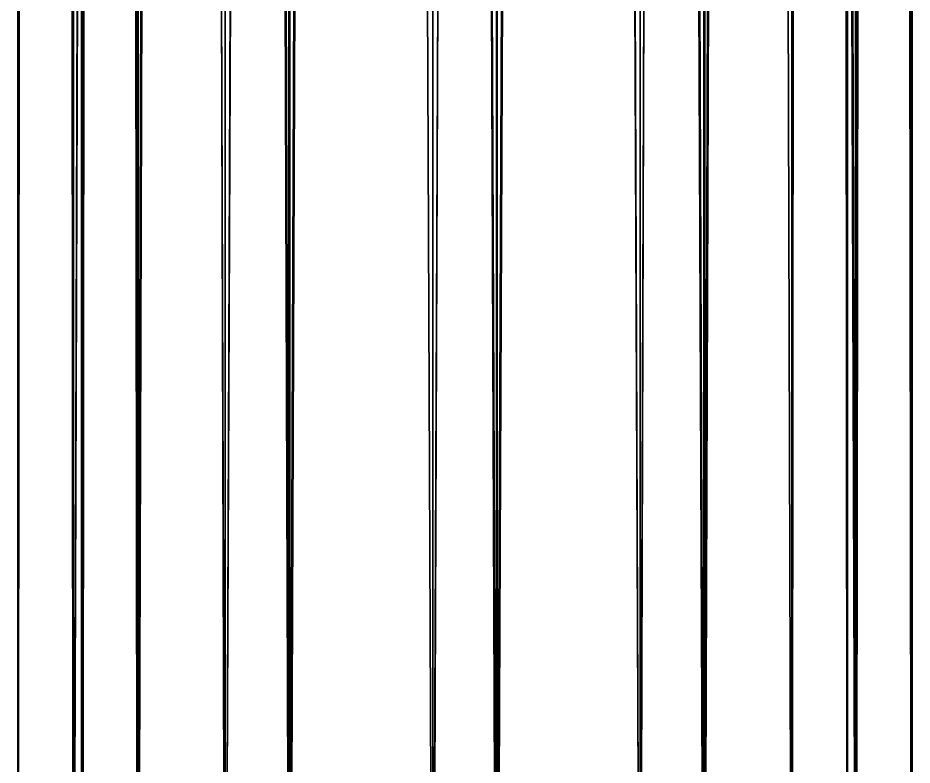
# Model space of a CAD drawing. Extents: x 16.4 to 23.5, y 1.1 to 14.
# Drawn here: x 16.99702 to 17.01858, y 4.91251 to 4.93053 of the extents above; entities that cross this region are included whole.
import ezdxf

# ---------------------------------------------------------------- set-up
doc = ezdxf.new("R2010")
doc.units = 0
doc.header["$LTSCALE"] = 0.5
doc.layers.get('0').update_dxf_attribs({"linetype": 'CONTINUOUS'})

msp = doc.modelspace()

# ---------------------------------------------------------------- meshes
at = {"color": 30, "linetype": 'CONTINUOUS'}
mesh = msp.add_polyface(dxfattribs=at)
corners = [(17.018557, 4.90211, 2.5), (17.017218, 4.90211, 2.495), (17.013557, 4.90211, 2.49134), (17.008557, 4.90211, 2.49), (17.003557, 4.90211, 2.49134), (16.999897, 4.90211, 2.495), (16.998557, 4.90211, 2.5), (16.999897, 4.90211, 2.505), (17.003557, 4.90211, 2.50866), (17.008557, 4.90211, 2.51), (17.013557, 4.90211, 2.50866), (17.017218, 4.90211, 2.505), (17.018557, 6.10211, 2.5), (17.017218, 6.10211, 2.495), (17.013557, 6.10211, 2.49134), (17.008557, 6.10211, 2.49), (17.003557, 6.10211, 2.49134), (16.999897, 6.10211, 2.495), (16.998557, 6.10211, 2.5), (16.999897, 6.10211, 2.505), (17.003557, 6.10211, 2.50866), (17.008557, 6.10211, 2.51), (17.013557, 6.10211, 2.50866), (17.017218, 6.10211, 2.505), (17.008557, 4.90211, 2.5), (17.008557, 6.10211, 2.5)]
mesh.append_faces([[corners[k] for k in face] for face in [(0, 1, 12), (1, 13, 12), (1, 2, 13), (2, 14, 13), (2, 3, 14), (3, 15, 14), (3, 4, 15), (4, 16, 15), (4, 5, 16), (5, 17, 16), (5, 6, 17), (6, 18, 17), (6, 7, 18), (7, 19, 18), (7, 8, 19), (8, 20, 19), (8, 9, 20), (9, 21, 20), (9, 10, 21), (10, 22, 21), (10, 11, 22), (11, 23, 22), (11, 0, 23), (0, 12, 23), (24, 1, 0), (24, 2, 1), (24, 3, 2), (24, 4, 3), (24, 5, 4), (24, 6, 5), (24, 7, 6), (24, 8, 7), (24, 9, 8), (24, 10, 9), (24, 11, 10), (24, 0, 11), (25, 12, 13), (25, 13, 14), (25, 14, 15), (25, 15, 16), (25, 16, 17), (25, 17, 18), (25, 18, 19), (25, 19, 20), (25, 20, 21), (25, 21, 22), (25, 22, 23), (25, 23, 12)]], dxfattribs={"color": 30})
mesh = msp.add_polyface(dxfattribs=at)
corners = [(17.017021, 4.902, 10.3), (17.015682, 4.902, 10.295), (17.012021, 4.902, 10.29134), (17.007021, 4.902, 10.29), (17.002021, 4.902, 10.29134), (16.998361, 4.902, 10.295), (16.997021, 4.902, 10.3), (16.998361, 4.902, 10.305), (17.002021, 4.902, 10.30866), (17.007021, 4.902, 10.31), (17.012021, 4.902, 10.30866), (17.015682, 4.902, 10.305), (17.017021, 6.102, 10.3), (17.015682, 6.102, 10.295), (17.012021, 6.102, 10.29134), (17.007021, 6.102, 10.29), (17.002021, 6.102, 10.29134), (16.998361, 6.102, 10.295), (16.997021, 6.102, 10.3), (16.998361, 6.102, 10.305), (17.002021, 6.102, 10.30866), (17.007021, 6.102, 10.31), (17.012021, 6.102, 10.30866), (17.015682, 6.102, 10.305), (17.007021, 4.902, 10.3), (17.007021, 6.102, 10.3)]
mesh.append_faces([[corners[k] for k in face] for face in [(0, 1, 12), (1, 13, 12), (1, 2, 13), (2, 14, 13), (2, 3, 14), (3, 15, 14), (3, 4, 15), (4, 16, 15), (4, 5, 16), (5, 17, 16), (5, 6, 17), (6, 18, 17), (6, 7, 18), (7, 19, 18), (7, 8, 19), (8, 20, 19), (8, 9, 20), (9, 21, 20), (9, 10, 21), (10, 22, 21), (10, 11, 22), (11, 23, 22), (11, 0, 23), (0, 12, 23), (24, 1, 0), (24, 2, 1), (24, 3, 2), (24, 4, 3), (24, 5, 4), (24, 6, 5), (24, 7, 6), (24, 8, 7), (24, 9, 8), (24, 10, 9), (24, 11, 10), (24, 0, 11), (25, 12, 13), (25, 13, 14), (25, 14, 15), (25, 15, 16), (25, 16, 17), (25, 17, 18), (25, 18, 19), (25, 19, 20), (25, 20, 21), (25, 21, 22), (25, 22, 23), (25, 23, 12)]], dxfattribs={"color": 30})
mesh = msp.add_polyface(dxfattribs=at)
corners = [(17.01858, 4.902, 12.9), (17.01724, 4.902, 12.895), (17.01358, 4.902, 12.89134), (17.00858, 4.902, 12.89), (17.00358, 4.902, 12.89134), (16.99992, 4.902, 12.895), (16.99858, 4.902, 12.9), (16.99992, 4.902, 12.905), (17.00358, 4.902, 12.90866), (17.00858, 4.902, 12.91), (17.01358, 4.902, 12.90866), (17.01724, 4.902, 12.905), (17.01858, 6.102, 12.9), (17.01724, 6.102, 12.895), (17.01358, 6.102, 12.89134), (17.00858, 6.102, 12.89), (17.00358, 6.102, 12.89134), (16.99992, 6.102, 12.895), (16.99858, 6.102, 12.9), (16.99992, 6.102, 12.905), (17.00358, 6.102, 12.90866), (17.00858, 6.102, 12.91), (17.01358, 6.102, 12.90866), (17.01724, 6.102, 12.905), (17.00858, 4.902, 12.9), (17.00858, 6.102, 12.9)]
mesh.append_faces([[corners[k] for k in face] for face in [(0, 1, 12), (1, 13, 12), (1, 2, 13), (2, 14, 13), (2, 3, 14), (3, 15, 14), (3, 4, 15), (4, 16, 15), (4, 5, 16), (5, 17, 16), (5, 6, 17), (6, 18, 17), (6, 7, 18), (7, 19, 18), (7, 8, 19), (8, 20, 19), (8, 9, 20), (9, 21, 20), (9, 10, 21), (10, 22, 21), (10, 11, 22), (11, 23, 22), (11, 0, 23), (0, 12, 23), (24, 1, 0), (24, 2, 1), (24, 3, 2), (24, 4, 3), (24, 5, 4), (24, 6, 5), (24, 7, 6), (24, 8, 7), (24, 9, 8), (24, 10, 9), (24, 11, 10), (24, 0, 11), (25, 12, 13), (25, 13, 14), (25, 14, 15), (25, 15, 16), (25, 16, 17), (25, 17, 18), (25, 18, 19), (25, 19, 20), (25, 20, 21), (25, 21, 22), (25, 22, 23), (25, 23, 12)]], dxfattribs={"color": 30})
mesh = msp.add_polyface(dxfattribs=at)
corners = [(17.017021, 4.900441, 5.1), (17.015682, 4.900441, 5.095), (17.012021, 4.900441, 5.09134), (17.007021, 4.900441, 5.09), (17.002021, 4.900441, 5.09134), (16.998361, 4.900441, 5.095), (16.997021, 4.900441, 5.1), (16.998361, 4.900441, 5.105), (17.002021, 4.900441, 5.10866), (17.007021, 4.900441, 5.11), (17.012021, 4.900441, 5.10866), (17.015682, 4.900441, 5.105), (17.017021, 6.100441, 5.1), (17.015682, 6.100441, 5.095), (17.012021, 6.100441, 5.09134), (17.007021, 6.100441, 5.09), (17.002021, 6.100441, 5.09134), (16.998361, 6.100441, 5.095), (16.997021, 6.100441, 5.1), (16.998361, 6.100441, 5.105), (17.002021, 6.100441, 5.10866), (17.007021, 6.100441, 5.11), (17.012021, 6.100441, 5.10866), (17.015682, 6.100441, 5.105), (17.007021, 4.900441, 5.1), (17.007021, 6.100441, 5.1)]
mesh.append_faces([[corners[k] for k in face] for face in [(0, 1, 12), (1, 13, 12), (1, 2, 13), (2, 14, 13), (2, 3, 14), (3, 15, 14), (3, 4, 15), (4, 16, 15), (4, 5, 16), (5, 17, 16), (5, 6, 17), (6, 18, 17), (6, 7, 18), (7, 19, 18), (7, 8, 19), (8, 20, 19), (8, 9, 20), (9, 21, 20), (9, 10, 21), (10, 22, 21), (10, 11, 22), (11, 23, 22), (11, 0, 23), (0, 12, 23), (24, 1, 0), (24, 2, 1), (24, 3, 2), (24, 4, 3), (24, 5, 4), (24, 6, 5), (24, 7, 6), (24, 8, 7), (24, 9, 8), (24, 10, 9), (24, 11, 10), (24, 0, 11), (25, 12, 13), (25, 13, 14), (25, 14, 15), (25, 15, 16), (25, 16, 17), (25, 17, 18), (25, 18, 19), (25, 19, 20), (25, 20, 21), (25, 21, 22), (25, 22, 23), (25, 23, 12)]], dxfattribs={"color": 30})
mesh = msp.add_polyface(dxfattribs=at)
corners = [(17.017021, 4.900441, 7.7), (17.015682, 4.900441, 7.695), (17.012021, 4.900441, 7.69134), (17.007021, 4.900441, 7.69), (17.002021, 4.900441, 7.69134), (16.998361, 4.900441, 7.695), (16.997021, 4.900441, 7.7), (16.998361, 4.900441, 7.705), (17.002021, 4.900441, 7.70866), (17.007021, 4.900441, 7.71), (17.012021, 4.900441, 7.70866), (17.015682, 4.900441, 7.705), (17.017021, 6.100441, 7.7), (17.015682, 6.100441, 7.695), (17.012021, 6.100441, 7.69134), (17.007021, 6.100441, 7.69), (17.002021, 6.100441, 7.69134), (16.998361, 6.100441, 7.695), (16.997021, 6.100441, 7.7), (16.998361, 6.100441, 7.705), (17.002021, 6.100441, 7.70866), (17.007021, 6.100441, 7.71), (17.012021, 6.100441, 7.70866), (17.015682, 6.100441, 7.705), (17.007021, 4.900441, 7.7), (17.007021, 6.100441, 7.7)]
mesh.append_faces([[corners[k] for k in face] for face in [(0, 1, 12), (1, 13, 12), (1, 2, 13), (2, 14, 13), (2, 3, 14), (3, 15, 14), (3, 4, 15), (4, 16, 15), (4, 5, 16), (5, 17, 16), (5, 6, 17), (6, 18, 17), (6, 7, 18), (7, 19, 18), (7, 8, 19), (8, 20, 19), (8, 9, 20), (9, 21, 20), (9, 10, 21), (10, 22, 21), (10, 11, 22), (11, 23, 22), (11, 0, 23), (0, 12, 23), (24, 1, 0), (24, 2, 1), (24, 3, 2), (24, 4, 3), (24, 5, 4), (24, 6, 5), (24, 7, 6), (24, 8, 7), (24, 9, 8), (24, 10, 9), (24, 11, 10), (24, 0, 11), (25, 12, 13), (25, 13, 14), (25, 14, 15), (25, 15, 16), (25, 16, 17), (25, 17, 18), (25, 18, 19), (25, 19, 20), (25, 20, 21), (25, 21, 22), (25, 22, 23), (25, 23, 12)]], dxfattribs={"color": 30})

doc.saveas('drawing.dxf')
